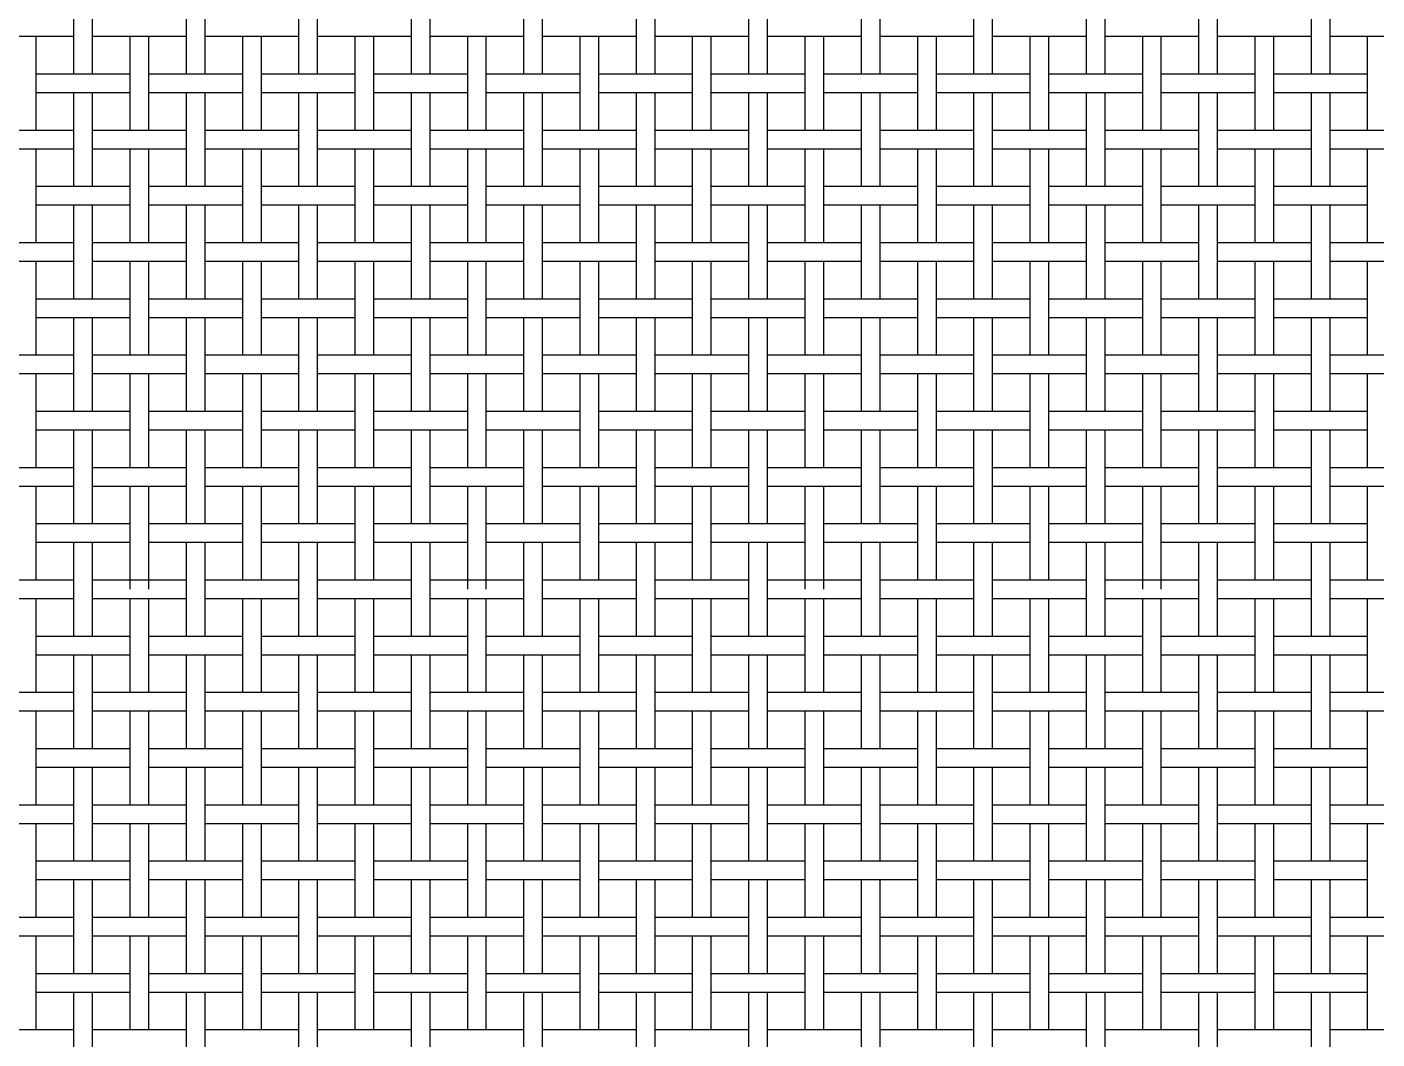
# Model space of a CAD drawing. Extents: x 1 to 102, y 0 to 65.
# Drawn here: x 45.9 to 56.06, y 32.54 to 40.16 of the extents above; entities that cross this region are included whole.
import ezdxf

# ---------------------------------------------------------------- set-up
doc = ezdxf.new("R2010")
doc.units = 0
doc.layers.get('0').update_dxf_attribs({"linetype": 'CONTINUOUS'})

msp = doc.modelspace()

# ---------------------------------------------------------------- linework, layer by layer
at = {"color": 7, "linetype": 'CONTINUOUS'}
for p, q in [((46.255, 39.809), (46.255, 40.516)), ((46.395, 39.809), (46.395, 40.516)), ((47.101, 39.809), (47.101, 40.516)), ((47.241, 39.809), (47.241, 40.516)), ((47.948, 39.809), (47.948, 40.516)), ((48.088, 39.809), (48.088, 40.516)), ((48.795, 39.809), (48.795, 40.516)), ((48.935, 39.809), (48.935, 40.516)), ((49.641, 39.809), (49.641, 40.516)), ((49.781, 39.809), (49.781, 40.516)), ((50.488, 39.809), (50.488, 40.516)), ((50.628, 39.809), (50.628, 40.516)), ((51.335, 39.809), (51.335, 40.516)), ((51.475, 39.809), (51.475, 40.516)), ((52.181, 39.809), (52.181, 40.516)), ((52.321, 39.809), (52.321, 40.516)), ((53.028, 39.809), (53.028, 40.516)), ((53.168, 39.809), (53.168, 40.516)), ((53.875, 39.809), (53.875, 40.516)), ((54.015, 39.809), (54.015, 40.516)), ((54.721, 39.809), (54.721, 40.516)), ((54.861, 39.809), (54.861, 40.516)), ((55.568, 39.809), (55.568, 40.516)), ((55.708, 39.809), (55.708, 40.516)), ((45.548, 40.093), (46.255, 40.093)), ((45.971, 39.386), (45.971, 40.093)), ((46.395, 40.093), (47.101, 40.093)), ((46.678, 39.386), (46.678, 40.093)), ((46.818, 39.386), (46.818, 40.093)), ((47.241, 40.093), (47.948, 40.093)), ((47.525, 39.386), (47.525, 40.093)), ((47.665, 39.386), (47.665, 40.093)), ((48.088, 40.093), (48.795, 40.093)), ((48.371, 39.386), (48.371, 40.093)), ((48.511, 39.386), (48.511, 40.093)), ((48.935, 40.093), (49.641, 40.093)), ((49.218, 39.386), (49.218, 40.093)), ((49.358, 39.386), (49.358, 40.093)), ((49.781, 40.093), (50.488, 40.093)), ((50.065, 39.386), (50.065, 40.093)), ((50.205, 39.386), (50.205, 40.093)), ((50.628, 40.093), (51.335, 40.093)), ((50.911, 39.386), (50.911, 40.093)), ((51.051, 39.386), (51.051, 40.093)), ((51.475, 40.093), (52.181, 40.093)), ((51.758, 39.386), (51.758, 40.093)), ((51.898, 39.386), (51.898, 40.093)), ((52.321, 40.093), (53.028, 40.093)), ((52.605, 39.386), (52.605, 40.093)), ((52.745, 39.386), (52.745, 40.093)), ((53.168, 40.093), (53.875, 40.093)), ((53.451, 39.386), (53.451, 40.093)), ((53.591, 39.386), (53.591, 40.093)), ((54.015, 40.093), (54.721, 40.093)), ((54.298, 39.386), (54.298, 40.093)), ((54.438, 39.386), (54.438, 40.093)), ((54.861, 40.093), (55.568, 40.093)), ((55.145, 39.386), (55.145, 40.093)), ((55.285, 39.386), (55.285, 40.093)), ((55.708, 40.093), (56.415, 40.093)), ((55.991, 39.386), (55.991, 40.093)), ((45.971, 39.809), (46.678, 39.809)), ((46.818, 39.809), (47.525, 39.809)), ((47.665, 39.809), (48.371, 39.809)), ((48.511, 39.809), (49.218, 39.809)), ((49.358, 39.809), (50.065, 39.809)), ((50.205, 39.809), (50.911, 39.809)), ((51.051, 39.809), (51.758, 39.809)), ((51.898, 39.809), (52.605, 39.809)), ((52.745, 39.809), (53.451, 39.809)), ((53.591, 39.809), (54.298, 39.809)), ((54.438, 39.809), (55.145, 39.809)), ((55.285, 39.809), (55.991, 39.809)), ((45.971, 39.669), (46.678, 39.669)), ((46.255, 38.963), (46.255, 39.669)), ((46.395, 38.963), (46.395, 39.669)), ((46.818, 39.669), (47.525, 39.669)), ((47.101, 38.963), (47.101, 39.669)), ((47.241, 38.963), (47.241, 39.669)), ((47.665, 39.669), (48.371, 39.669)), ((47.948, 38.963), (47.948, 39.669)), ((48.088, 38.963), (48.088, 39.669)), ((48.511, 39.669), (49.218, 39.669)), ((48.795, 38.963), (48.795, 39.669)), ((48.935, 38.963), (48.935, 39.669)), ((49.358, 39.669), (50.065, 39.669)), ((49.641, 38.963), (49.641, 39.669)), ((49.781, 38.963), (49.781, 39.669)), ((50.205, 39.669), (50.911, 39.669)), ((50.488, 38.963), (50.488, 39.669)), ((50.628, 38.963), (50.628, 39.669)), ((51.051, 39.669), (51.758, 39.669)), ((51.335, 38.963), (51.335, 39.669)), ((51.475, 38.963), (51.475, 39.669)), ((51.898, 39.669), (52.605, 39.669)), ((52.181, 38.963), (52.181, 39.669)), ((52.321, 38.963), (52.321, 39.669)), ((52.745, 39.669), (53.451, 39.669)), ((53.028, 38.963), (53.028, 39.669)), ((53.168, 38.963), (53.168, 39.669)), ((53.591, 39.669), (54.298, 39.669)), ((53.875, 38.963), (53.875, 39.669)), ((54.015, 38.963), (54.015, 39.669)), ((54.438, 39.669), (55.145, 39.669)), ((54.721, 38.963), (54.721, 39.669)), ((54.861, 38.963), (54.861, 39.669)), ((55.285, 39.669), (55.991, 39.669)), ((55.568, 38.963), (55.568, 39.669)), ((55.708, 38.963), (55.708, 39.669)), ((45.548, 39.386), (46.255, 39.386)), ((46.395, 39.386), (47.101, 39.386)), ((47.241, 39.386), (47.948, 39.386)), ((48.088, 39.386), (48.795, 39.386)), ((48.935, 39.386), (49.641, 39.386)), ((49.781, 39.386), (50.488, 39.386)), ((50.628, 39.386), (51.335, 39.386)), ((51.475, 39.386), (52.181, 39.386)), ((52.321, 39.386), (53.028, 39.386)), ((53.168, 39.386), (53.875, 39.386)), ((54.015, 39.386), (54.721, 39.386)), ((54.861, 39.386), (55.568, 39.386)), ((55.708, 39.386), (56.415, 39.386)), ((45.548, 39.246), (46.255, 39.246)), ((45.971, 38.539), (45.971, 39.246)), ((46.395, 39.246), (47.101, 39.246)), ((46.678, 38.539), (46.678, 39.246)), ((46.818, 38.539), (46.818, 39.246)), ((47.241, 39.246), (47.948, 39.246)), ((47.525, 38.539), (47.525, 39.246)), ((47.665, 38.539), (47.665, 39.246)), ((48.088, 39.246), (48.795, 39.246)), ((48.371, 38.539), (48.371, 39.246)), ((48.511, 38.539), (48.511, 39.246)), ((48.935, 39.246), (49.641, 39.246)), ((49.218, 38.539), (49.218, 39.246)), ((49.358, 38.539), (49.358, 39.246)), ((49.781, 39.246), (50.488, 39.246)), ((50.065, 38.539), (50.065, 39.246)), ((50.205, 38.539), (50.205, 39.246)), ((50.628, 39.246), (51.335, 39.246)), ((50.911, 38.539), (50.911, 39.246)), ((51.051, 38.539), (51.051, 39.246)), ((51.475, 39.246), (52.181, 39.246)), ((51.758, 38.539), (51.758, 39.246)), ((51.898, 38.539), (51.898, 39.246)), ((52.321, 39.246), (53.028, 39.246)), ((52.605, 38.539), (52.605, 39.246)), ((52.745, 38.539), (52.745, 39.246)), ((53.168, 39.246), (53.875, 39.246)), ((53.451, 38.539), (53.451, 39.246)), ((53.591, 38.539), (53.591, 39.246)), ((54.015, 39.246), (54.721, 39.246)), ((54.298, 38.539), (54.298, 39.246)), ((54.438, 38.539), (54.438, 39.246)), ((54.861, 39.246), (55.568, 39.246)), ((55.145, 38.539), (55.145, 39.246)), ((55.285, 38.539), (55.285, 39.246)), ((55.708, 39.246), (56.415, 39.246)), ((55.991, 38.539), (55.991, 39.246)), ((45.971, 38.963), (46.678, 38.963)), ((46.818, 38.963), (47.525, 38.963)), ((47.665, 38.963), (48.371, 38.963)), ((48.511, 38.963), (49.218, 38.963)), ((49.358, 38.963), (50.065, 38.963)), ((50.205, 38.963), (50.911, 38.963)), ((51.051, 38.963), (51.758, 38.963)), ((51.898, 38.963), (52.605, 38.963)), ((52.745, 38.963), (53.451, 38.963)), ((53.591, 38.963), (54.298, 38.963)), ((54.438, 38.963), (55.145, 38.963)), ((55.285, 38.963), (55.991, 38.963)), ((45.971, 38.823), (46.678, 38.823)), ((46.255, 38.116), (46.255, 38.823)), ((46.395, 38.116), (46.395, 38.823)), ((46.818, 38.823), (47.525, 38.823)), ((47.101, 38.116), (47.101, 38.823)), ((47.241, 38.116), (47.241, 38.823)), ((47.665, 38.823), (48.371, 38.823)), ((47.948, 38.116), (47.948, 38.823)), ((48.088, 38.116), (48.088, 38.823)), ((48.511, 38.823), (49.218, 38.823)), ((48.795, 38.116), (48.795, 38.823)), ((48.935, 38.116), (48.935, 38.823)), ((49.358, 38.823), (50.065, 38.823)), ((49.641, 38.116), (49.641, 38.823)), ((49.781, 38.116), (49.781, 38.823)), ((50.205, 38.823), (50.911, 38.823)), ((50.488, 38.116), (50.488, 38.823)), ((50.628, 38.116), (50.628, 38.823)), ((51.051, 38.823), (51.758, 38.823)), ((51.335, 38.116), (51.335, 38.823)), ((51.475, 38.116), (51.475, 38.823)), ((51.898, 38.823), (52.605, 38.823)), ((52.181, 38.116), (52.181, 38.823)), ((52.321, 38.116), (52.321, 38.823)), ((52.745, 38.823), (53.451, 38.823)), ((53.028, 38.116), (53.028, 38.823)), ((53.168, 38.116), (53.168, 38.823)), ((53.591, 38.823), (54.298, 38.823)), ((53.875, 38.116), (53.875, 38.823)), ((54.015, 38.116), (54.015, 38.823)), ((54.438, 38.823), (55.145, 38.823)), ((54.721, 38.116), (54.721, 38.823)), ((54.861, 38.116), (54.861, 38.823)), ((55.285, 38.823), (55.991, 38.823)), ((55.568, 38.116), (55.568, 38.823)), ((55.708, 38.116), (55.708, 38.823)), ((45.548, 38.539), (46.255, 38.539)), ((46.395, 38.539), (47.101, 38.539)), ((47.241, 38.539), (47.948, 38.539)), ((48.088, 38.539), (48.795, 38.539)), ((48.935, 38.539), (49.641, 38.539)), ((49.781, 38.539), (50.488, 38.539)), ((50.628, 38.539), (51.335, 38.539)), ((51.475, 38.539), (52.181, 38.539)), ((52.321, 38.539), (53.028, 38.539)), ((53.168, 38.539), (53.875, 38.539)), ((54.015, 38.539), (54.721, 38.539)), ((54.861, 38.539), (55.568, 38.539)), ((55.708, 38.539), (56.415, 38.539)), ((45.548, 38.399), (46.255, 38.399)), ((45.971, 37.693), (45.971, 38.399)), ((46.395, 38.399), (47.101, 38.399)), ((46.678, 37.693), (46.678, 38.399)), ((46.818, 37.693), (46.818, 38.399)), ((47.241, 38.399), (47.948, 38.399)), ((47.525, 37.693), (47.525, 38.399)), ((47.665, 37.693), (47.665, 38.399)), ((48.088, 38.399), (48.795, 38.399)), ((48.371, 37.693), (48.371, 38.399)), ((48.511, 37.693), (48.511, 38.399)), ((48.935, 38.399), (49.641, 38.399)), ((49.218, 37.693), (49.218, 38.399)), ((49.358, 37.693), (49.358, 38.399)), ((49.781, 38.399), (50.488, 38.399)), ((50.065, 37.693), (50.065, 38.399)), ((50.205, 37.693), (50.205, 38.399)), ((50.628, 38.399), (51.335, 38.399)), ((50.911, 37.693), (50.911, 38.399)), ((51.051, 37.693), (51.051, 38.399)), ((51.475, 38.399), (52.181, 38.399)), ((51.758, 37.693), (51.758, 38.399)), ((51.898, 37.693), (51.898, 38.399)), ((52.321, 38.399), (53.028, 38.399)), ((52.605, 37.693), (52.605, 38.399)), ((52.745, 37.693), (52.745, 38.399)), ((53.168, 38.399), (53.875, 38.399)), ((53.451, 37.693), (53.451, 38.399)), ((53.591, 37.693), (53.591, 38.399)), ((54.015, 38.399), (54.721, 38.399)), ((54.298, 37.693), (54.298, 38.399)), ((54.438, 37.693), (54.438, 38.399)), ((54.861, 38.399), (55.568, 38.399)), ((55.145, 37.693), (55.145, 38.399)), ((55.285, 37.693), (55.285, 38.399)), ((55.708, 38.399), (56.415, 38.399)), ((55.991, 37.693), (55.991, 38.399)), ((45.971, 38.116), (46.678, 38.116)), ((46.818, 38.116), (47.525, 38.116)), ((47.665, 38.116), (48.371, 38.116)), ((48.511, 38.116), (49.218, 38.116)), ((49.358, 38.116), (50.065, 38.116)), ((50.205, 38.116), (50.911, 38.116)), ((51.051, 38.116), (51.758, 38.116)), ((51.898, 38.116), (52.605, 38.116)), ((52.745, 38.116), (53.451, 38.116)), ((53.591, 38.116), (54.298, 38.116)), ((54.438, 38.116), (55.145, 38.116)), ((55.285, 38.116), (55.991, 38.116)), ((45.971, 37.976), (46.678, 37.976)), ((46.255, 37.269), (46.255, 37.976)), ((46.395, 37.269), (46.395, 37.976)), ((46.818, 37.976), (47.525, 37.976)), ((47.101, 37.269), (47.101, 37.976)), ((47.241, 37.269), (47.241, 37.976)), ((47.665, 37.976), (48.371, 37.976)), ((47.948, 37.269), (47.948, 37.976)), ((48.088, 37.269), (48.088, 37.976)), ((48.511, 37.976), (49.218, 37.976)), ((48.795, 37.269), (48.795, 37.976)), ((48.935, 37.269), (48.935, 37.976)), ((49.358, 37.976), (50.065, 37.976)), ((49.641, 37.269), (49.641, 37.976)), ((49.781, 37.269), (49.781, 37.976)), ((50.205, 37.976), (50.911, 37.976)), ((50.488, 37.269), (50.488, 37.976)), ((50.628, 37.269), (50.628, 37.976)), ((51.051, 37.976), (51.758, 37.976)), ((51.335, 37.269), (51.335, 37.976)), ((51.475, 37.269), (51.475, 37.976)), ((51.898, 37.976), (52.605, 37.976)), ((52.181, 37.269), (52.181, 37.976)), ((52.321, 37.269), (52.321, 37.976)), ((52.745, 37.976), (53.451, 37.976)), ((53.028, 37.269), (53.028, 37.976)), ((53.168, 37.269), (53.168, 37.976)), ((53.591, 37.976), (54.298, 37.976)), ((53.875, 37.269), (53.875, 37.976)), ((54.015, 37.269), (54.015, 37.976)), ((54.438, 37.976), (55.145, 37.976)), ((54.721, 37.269), (54.721, 37.976)), ((54.861, 37.269), (54.861, 37.976)), ((55.285, 37.976), (55.991, 37.976)), ((55.568, 37.269), (55.568, 37.976)), ((55.708, 37.269), (55.708, 37.976)), ((45.548, 37.693), (46.255, 37.693)), ((46.395, 37.693), (47.101, 37.693)), ((47.241, 37.693), (47.948, 37.693)), ((48.088, 37.693), (48.795, 37.693)), ((48.935, 37.693), (49.641, 37.693)), ((49.781, 37.693), (50.488, 37.693)), ((50.628, 37.693), (51.335, 37.693)), ((51.475, 37.693), (52.181, 37.693)), ((52.321, 37.693), (53.028, 37.693)), ((53.168, 37.693), (53.875, 37.693)), ((54.015, 37.693), (54.721, 37.693)), ((54.861, 37.693), (55.568, 37.693)), ((55.708, 37.693), (56.415, 37.693)), ((45.548, 37.553), (46.255, 37.553)), ((45.971, 36.846), (45.971, 37.553)), ((46.395, 37.553), (47.101, 37.553)), ((46.678, 36.846), (46.678, 37.553)), ((46.818, 36.846), (46.818, 37.553)), ((47.241, 37.553), (47.948, 37.553)), ((47.525, 36.846), (47.525, 37.553)), ((47.665, 36.846), (47.665, 37.553)), ((48.088, 37.553), (48.795, 37.553)), ((48.371, 36.846), (48.371, 37.553)), ((48.511, 36.846), (48.511, 37.553)), ((48.935, 37.553), (49.641, 37.553)), ((49.218, 36.846), (49.218, 37.553)), ((49.358, 36.846), (49.358, 37.553)), ((49.781, 37.553), (50.488, 37.553)), ((50.065, 36.846), (50.065, 37.553)), ((50.205, 36.846), (50.205, 37.553)), ((50.628, 37.553), (51.335, 37.553)), ((50.911, 36.846), (50.911, 37.553)), ((51.051, 36.846), (51.051, 37.553)), ((51.475, 37.553), (52.181, 37.553)), ((51.758, 36.846), (51.758, 37.553)), ((51.898, 36.846), (51.898, 37.553)), ((52.321, 37.553), (53.028, 37.553)), ((52.605, 36.846), (52.605, 37.553)), ((52.745, 36.846), (52.745, 37.553)), ((53.168, 37.553), (53.875, 37.553)), ((53.451, 36.846), (53.451, 37.553)), ((53.591, 36.846), (53.591, 37.553)), ((54.015, 37.553), (54.721, 37.553)), ((54.298, 36.846), (54.298, 37.553)), ((54.438, 36.846), (54.438, 37.553)), ((54.861, 37.553), (55.568, 37.553)), ((55.145, 36.846), (55.145, 37.553)), ((55.285, 36.846), (55.285, 37.553)), ((55.708, 37.553), (56.415, 37.553)), ((55.991, 36.846), (55.991, 37.553)), ((45.971, 37.269), (46.678, 37.269)), ((46.818, 37.269), (47.525, 37.269)), ((47.665, 37.269), (48.371, 37.269)), ((48.511, 37.269), (49.218, 37.269)), ((49.358, 37.269), (50.065, 37.269)), ((50.205, 37.269), (50.911, 37.269)), ((51.051, 37.269), (51.758, 37.269)), ((51.898, 37.269), (52.605, 37.269)), ((52.745, 37.269), (53.451, 37.269)), ((53.591, 37.269), (54.298, 37.269)), ((54.438, 37.269), (55.145, 37.269)), ((55.285, 37.269), (55.991, 37.269)), ((45.971, 37.129), (46.678, 37.129)), ((46.255, 36.423), (46.255, 37.129)), ((46.395, 36.423), (46.395, 37.129)), ((46.818, 37.129), (47.525, 37.129)), ((47.101, 36.423), (47.101, 37.129)), ((47.241, 36.423), (47.241, 37.129)), ((47.665, 37.129), (48.371, 37.129)), ((47.948, 36.423), (47.948, 37.129)), ((48.088, 36.423), (48.088, 37.129)), ((48.511, 37.129), (49.218, 37.129)), ((48.795, 36.423), (48.795, 37.129)), ((48.935, 36.423), (48.935, 37.129)), ((49.358, 37.129), (50.065, 37.129)), ((49.641, 36.423), (49.641, 37.129)), ((49.781, 36.423), (49.781, 37.129)), ((50.205, 37.129), (50.911, 37.129)), ((50.488, 36.423), (50.488, 37.129)), ((50.628, 36.423), (50.628, 37.129)), ((51.051, 37.129), (51.758, 37.129)), ((51.335, 36.423), (51.335, 37.129)), ((51.475, 36.423), (51.475, 37.129)), ((51.898, 37.129), (52.605, 37.129)), ((52.181, 36.423), (52.181, 37.129)), ((52.321, 36.423), (52.321, 37.129)), ((52.745, 37.129), (53.451, 37.129)), ((53.028, 36.423), (53.028, 37.129)), ((53.168, 36.423), (53.168, 37.129)), ((53.591, 37.129), (54.298, 37.129)), ((53.875, 36.423), (53.875, 37.129)), ((54.015, 36.423), (54.015, 37.129)), ((54.438, 37.129), (55.145, 37.129)), ((54.721, 36.423), (54.721, 37.129)), ((54.861, 36.423), (54.861, 37.129)), ((55.285, 37.129), (55.991, 37.129)), ((55.568, 36.423), (55.568, 37.129)), ((55.708, 36.423), (55.708, 37.129)), ((45.548, 36.846), (46.255, 36.846)), ((46.395, 36.846), (47.101, 36.846)), ((47.241, 36.846), (47.948, 36.846)), ((48.088, 36.846), (48.795, 36.846)), ((48.935, 36.846), (49.641, 36.846)), ((49.781, 36.846), (50.488, 36.846)), ((50.628, 36.846), (51.335, 36.846)), ((51.475, 36.846), (52.181, 36.846)), ((52.321, 36.846), (53.028, 36.846)), ((53.168, 36.846), (53.875, 36.846)), ((54.015, 36.846), (54.721, 36.846)), ((54.861, 36.846), (55.568, 36.846)), ((55.708, 36.846), (56.415, 36.846)), ((45.548, 36.706), (46.255, 36.706)), ((45.971, 35.999), (45.971, 36.706)), ((46.395, 36.706), (47.101, 36.706)), ((46.678, 35.929), (46.678, 36.706)), ((46.818, 35.929), (46.818, 36.706)), ((47.241, 36.706), (47.948, 36.706)), ((47.525, 35.999), (47.525, 36.706)), ((47.665, 35.999), (47.665, 36.706)), ((48.088, 36.706), (48.795, 36.706)), ((48.371, 35.999), (48.371, 36.706)), ((48.511, 35.999), (48.511, 36.706)), ((48.935, 36.706), (49.641, 36.706)), ((49.218, 35.929), (49.218, 36.706)), ((49.358, 35.929), (49.358, 36.706)), ((49.781, 36.706), (50.488, 36.706)), ((50.065, 35.999), (50.065, 36.706)), ((50.205, 35.999), (50.205, 36.706)), ((50.628, 36.706), (51.335, 36.706)), ((50.911, 35.999), (50.911, 36.706)), ((51.051, 35.999), (51.051, 36.706)), ((51.475, 36.706), (52.181, 36.706)), ((51.758, 35.929), (51.758, 36.706)), ((51.898, 35.929), (51.898, 36.706)), ((52.321, 36.706), (53.028, 36.706)), ((52.605, 35.999), (52.605, 36.706)), ((52.745, 35.999), (52.745, 36.706)), ((53.168, 36.706), (53.875, 36.706)), ((53.451, 35.999), (53.451, 36.706)), ((53.591, 35.999), (53.591, 36.706)), ((54.015, 36.706), (54.721, 36.706)), ((54.298, 35.929), (54.298, 36.706)), ((54.438, 35.929), (54.438, 36.706)), ((54.861, 36.706), (55.568, 36.706)), ((55.145, 35.999), (55.145, 36.706)), ((55.285, 35.999), (55.285, 36.706)), ((55.708, 36.706), (56.415, 36.706)), ((55.991, 35.999), (55.991, 36.706)), ((45.971, 36.423), (46.678, 36.423)), ((46.818, 36.423), (47.525, 36.423)), ((47.665, 36.423), (48.371, 36.423)), ((48.511, 36.423), (49.218, 36.423)), ((49.358, 36.423), (50.065, 36.423)), ((50.205, 36.423), (50.911, 36.423)), ((51.051, 36.423), (51.758, 36.423)), ((51.898, 36.423), (52.605, 36.423)), ((52.745, 36.423), (53.451, 36.423)), ((53.591, 36.423), (54.298, 36.423)), ((54.438, 36.423), (55.145, 36.423)), ((55.285, 36.423), (55.991, 36.423)), ((45.971, 36.283), (46.678, 36.283)), ((46.255, 35.576), (46.255, 36.283)), ((46.395, 35.576), (46.395, 36.283)), ((46.818, 36.283), (47.525, 36.283)), ((47.101, 35.576), (47.101, 36.283)), ((47.241, 35.576), (47.241, 36.283)), ((47.665, 36.283), (48.371, 36.283)), ((47.948, 35.576), (47.948, 36.283)), ((48.088, 35.576), (48.088, 36.283)), ((48.511, 36.283), (49.218, 36.283)), ((48.795, 35.576), (48.795, 36.283)), ((48.935, 35.576), (48.935, 36.283)), ((49.358, 36.283), (50.065, 36.283)), ((49.641, 35.576), (49.641, 36.283)), ((49.781, 35.576), (49.781, 36.283)), ((50.205, 36.283), (50.911, 36.283)), ((50.488, 35.576), (50.488, 36.283)), ((50.628, 35.576), (50.628, 36.283)), ((51.051, 36.283), (51.758, 36.283)), ((51.335, 35.576), (51.335, 36.283)), ((51.475, 35.576), (51.475, 36.283)), ((51.898, 36.283), (52.605, 36.283)), ((52.181, 35.576), (52.181, 36.283)), ((52.321, 35.576), (52.321, 36.283)), ((52.745, 36.283), (53.451, 36.283)), ((53.028, 35.576), (53.028, 36.283)), ((53.168, 35.576), (53.168, 36.283)), ((53.591, 36.283), (54.298, 36.283)), ((53.875, 35.576), (53.875, 36.283)), ((54.015, 35.576), (54.015, 36.283)), ((54.438, 36.283), (55.145, 36.283)), ((54.721, 35.576), (54.721, 36.283)), ((54.861, 35.576), (54.861, 36.283)), ((55.285, 36.283), (55.991, 36.283)), ((55.568, 35.576), (55.568, 36.283)), ((55.708, 35.576), (55.708, 36.283)), ((45.548, 35.999), (46.255, 35.999)), ((46.395, 35.999), (47.101, 35.999)), ((47.241, 35.999), (47.948, 35.999)), ((48.088, 35.999), (48.795, 35.999)), ((48.935, 35.999), (49.641, 35.999)), ((49.781, 35.999), (50.488, 35.999)), ((50.628, 35.999), (51.335, 35.999)), ((51.475, 35.999), (52.181, 35.999)), ((52.321, 35.999), (53.028, 35.999)), ((53.168, 35.999), (53.875, 35.999)), ((54.015, 35.999), (54.721, 35.999)), ((54.861, 35.999), (55.568, 35.999)), ((55.708, 35.999), (56.415, 35.999)), ((45.548, 35.859), (46.255, 35.859)), ((45.971, 35.153), (45.971, 35.859)), ((46.395, 35.859), (47.101, 35.859)), ((46.678, 35.153), (46.678, 35.859)), ((46.818, 35.153), (46.818, 35.859)), ((47.241, 35.859), (47.948, 35.859)), ((47.525, 35.153), (47.525, 35.859)), ((47.665, 35.153), (47.665, 35.859)), ((48.088, 35.859), (48.795, 35.859)), ((48.371, 35.153), (48.371, 35.859)), ((48.511, 35.153), (48.511, 35.859)), ((48.935, 35.859), (49.641, 35.859)), ((49.218, 35.153), (49.218, 35.859)), ((49.358, 35.153), (49.358, 35.859)), ((49.781, 35.859), (50.488, 35.859)), ((50.065, 35.153), (50.065, 35.859)), ((50.205, 35.153), (50.205, 35.859)), ((50.628, 35.859), (51.335, 35.859)), ((50.911, 35.153), (50.911, 35.859)), ((51.051, 35.153), (51.051, 35.859)), ((51.475, 35.859), (52.181, 35.859)), ((51.758, 35.153), (51.758, 35.859)), ((51.898, 35.153), (51.898, 35.859)), ((52.321, 35.859), (53.028, 35.859)), ((52.605, 35.153), (52.605, 35.859)), ((52.745, 35.153), (52.745, 35.859)), ((53.168, 35.859), (53.875, 35.859)), ((53.451, 35.153), (53.451, 35.859)), ((53.591, 35.153), (53.591, 35.859)), ((54.015, 35.859), (54.721, 35.859)), ((54.298, 35.153), (54.298, 35.859)), ((54.438, 35.153), (54.438, 35.859)), ((54.861, 35.859), (55.568, 35.859)), ((55.145, 35.153), (55.145, 35.859)), ((55.285, 35.153), (55.285, 35.859)), ((55.708, 35.859), (56.415, 35.859)), ((55.991, 35.153), (55.991, 35.859)), ((45.971, 35.576), (46.678, 35.576)), ((46.818, 35.576), (47.525, 35.576)), ((47.665, 35.576), (48.371, 35.576)), ((48.511, 35.576), (49.218, 35.576)), ((49.358, 35.576), (50.065, 35.576)), ((50.205, 35.576), (50.911, 35.576)), ((51.051, 35.576), (51.758, 35.576)), ((51.898, 35.576), (52.605, 35.576)), ((52.745, 35.576), (53.451, 35.576)), ((53.591, 35.576), (54.298, 35.576)), ((54.438, 35.576), (55.145, 35.576)), ((55.285, 35.576), (55.991, 35.576)), ((45.971, 35.436), (46.678, 35.436)), ((46.255, 34.729), (46.255, 35.436)), ((46.395, 34.729), (46.395, 35.436)), ((46.818, 35.436), (47.525, 35.436)), ((47.101, 34.729), (47.101, 35.436)), ((47.241, 34.729), (47.241, 35.436)), ((47.665, 35.436), (48.371, 35.436)), ((47.948, 34.729), (47.948, 35.436)), ((48.088, 34.729), (48.088, 35.436)), ((48.511, 35.436), (49.218, 35.436)), ((48.795, 34.729), (48.795, 35.436)), ((48.935, 34.729), (48.935, 35.436)), ((49.358, 35.436), (50.065, 35.436)), ((49.641, 34.729), (49.641, 35.436)), ((49.781, 34.729), (49.781, 35.436)), ((50.205, 35.436), (50.911, 35.436)), ((50.488, 34.729), (50.488, 35.436)), ((50.628, 34.729), (50.628, 35.436)), ((51.051, 35.436), (51.758, 35.436)), ((51.335, 34.729), (51.335, 35.436)), ((51.475, 34.729), (51.475, 35.436)), ((51.898, 35.436), (52.605, 35.436)), ((52.181, 34.729), (52.181, 35.436)), ((52.321, 34.729), (52.321, 35.436)), ((52.745, 35.436), (53.451, 35.436)), ((53.028, 34.729), (53.028, 35.436)), ((53.168, 34.729), (53.168, 35.436)), ((53.591, 35.436), (54.298, 35.436)), ((53.875, 34.729), (53.875, 35.436)), ((54.015, 34.729), (54.015, 35.436)), ((54.438, 35.436), (55.145, 35.436)), ((54.721, 34.729), (54.721, 35.436)), ((54.861, 34.729), (54.861, 35.436)), ((55.285, 35.436), (55.991, 35.436)), ((55.568, 34.729), (55.568, 35.436)), ((55.708, 34.729), (55.708, 35.436)), ((45.548, 35.153), (46.255, 35.153)), ((46.395, 35.153), (47.101, 35.153)), ((47.241, 35.153), (47.948, 35.153)), ((48.088, 35.153), (48.795, 35.153)), ((48.935, 35.153), (49.641, 35.153)), ((49.781, 35.153), (50.488, 35.153)), ((50.628, 35.153), (51.335, 35.153)), ((51.475, 35.153), (52.181, 35.153)), ((52.321, 35.153), (53.028, 35.153)), ((53.168, 35.153), (53.875, 35.153)), ((54.015, 35.153), (54.721, 35.153)), ((54.861, 35.153), (55.568, 35.153)), ((55.708, 35.153), (56.415, 35.153)), ((45.548, 35.013), (46.255, 35.013)), ((45.971, 34.306), (45.971, 35.013)), ((46.395, 35.013), (47.101, 35.013)), ((46.678, 34.306), (46.678, 35.013)), ((46.818, 34.306), (46.818, 35.013)), ((47.241, 35.013), (47.948, 35.013)), ((47.525, 34.306), (47.525, 35.013)), ((47.665, 34.306), (47.665, 35.013)), ((48.088, 35.013), (48.795, 35.013)), ((48.371, 34.306), (48.371, 35.013)), ((48.511, 34.306), (48.511, 35.013)), ((48.935, 35.013), (49.641, 35.013)), ((49.218, 34.306), (49.218, 35.013)), ((49.358, 34.306), (49.358, 35.013)), ((49.781, 35.013), (50.488, 35.013)), ((50.065, 34.306), (50.065, 35.013)), ((50.205, 34.306), (50.205, 35.013)), ((50.628, 35.013), (51.335, 35.013)), ((50.911, 34.306), (50.911, 35.013)), ((51.051, 34.306), (51.051, 35.013)), ((51.475, 35.013), (52.181, 35.013)), ((51.758, 34.306), (51.758, 35.013)), ((51.898, 34.306), (51.898, 35.013)), ((52.321, 35.013), (53.028, 35.013)), ((52.605, 34.306), (52.605, 35.013)), ((52.745, 34.306), (52.745, 35.013)), ((53.168, 35.013), (53.875, 35.013)), ((53.451, 34.306), (53.451, 35.013)), ((53.591, 34.306), (53.591, 35.013)), ((54.015, 35.013), (54.721, 35.013)), ((54.298, 34.306), (54.298, 35.013)), ((54.438, 34.306), (54.438, 35.013)), ((54.861, 35.013), (55.568, 35.013)), ((55.145, 34.306), (55.145, 35.013)), ((55.285, 34.306), (55.285, 35.013)), ((55.708, 35.013), (56.415, 35.013)), ((55.991, 34.306), (55.991, 35.013)), ((45.971, 34.729), (46.678, 34.729)), ((46.818, 34.729), (47.525, 34.729)), ((47.665, 34.729), (48.371, 34.729)), ((48.511, 34.729), (49.218, 34.729)), ((49.358, 34.729), (50.065, 34.729)), ((50.205, 34.729), (50.911, 34.729)), ((51.051, 34.729), (51.758, 34.729)), ((51.898, 34.729), (52.605, 34.729)), ((52.745, 34.729), (53.451, 34.729)), ((53.591, 34.729), (54.298, 34.729)), ((54.438, 34.729), (55.145, 34.729)), ((55.285, 34.729), (55.991, 34.729)), ((45.971, 34.589), (46.678, 34.589)), ((46.255, 33.883), (46.255, 34.589)), ((46.395, 33.883), (46.395, 34.589)), ((46.818, 34.589), (47.525, 34.589)), ((47.101, 33.883), (47.101, 34.589)), ((47.241, 33.883), (47.241, 34.589)), ((47.665, 34.589), (48.371, 34.589)), ((47.948, 33.883), (47.948, 34.589)), ((48.088, 33.883), (48.088, 34.589)), ((48.511, 34.589), (49.218, 34.589)), ((48.795, 33.883), (48.795, 34.589)), ((48.935, 33.883), (48.935, 34.589)), ((49.358, 34.589), (50.065, 34.589)), ((49.641, 33.883), (49.641, 34.589)), ((49.781, 33.883), (49.781, 34.589)), ((50.205, 34.589), (50.911, 34.589)), ((50.488, 33.883), (50.488, 34.589)), ((50.628, 33.883), (50.628, 34.589)), ((51.051, 34.589), (51.758, 34.589)), ((51.335, 33.883), (51.335, 34.589)), ((51.475, 33.883), (51.475, 34.589)), ((51.898, 34.589), (52.605, 34.589)), ((52.181, 33.883), (52.181, 34.589)), ((52.321, 33.883), (52.321, 34.589)), ((52.745, 34.589), (53.451, 34.589)), ((53.028, 33.883), (53.028, 34.589)), ((53.168, 33.883), (53.168, 34.589)), ((53.591, 34.589), (54.298, 34.589)), ((53.875, 33.883), (53.875, 34.589)), ((54.015, 33.883), (54.015, 34.589)), ((54.438, 34.589), (55.145, 34.589)), ((54.721, 33.883), (54.721, 34.589)), ((54.861, 33.883), (54.861, 34.589)), ((55.285, 34.589), (55.991, 34.589)), ((55.568, 33.883), (55.568, 34.589)), ((55.708, 33.883), (55.708, 34.589)), ((45.548, 34.306), (46.255, 34.306)), ((46.395, 34.306), (47.101, 34.306)), ((47.241, 34.306), (47.948, 34.306)), ((48.088, 34.306), (48.795, 34.306)), ((48.935, 34.306), (49.641, 34.306)), ((49.781, 34.306), (50.488, 34.306)), ((50.628, 34.306), (51.335, 34.306)), ((51.475, 34.306), (52.181, 34.306)), ((52.321, 34.306), (53.028, 34.306)), ((53.168, 34.306), (53.875, 34.306)), ((54.015, 34.306), (54.721, 34.306)), ((54.861, 34.306), (55.568, 34.306)), ((55.708, 34.306), (56.415, 34.306)), ((45.548, 34.166), (46.255, 34.166)), ((45.971, 33.459), (45.971, 34.166)), ((46.395, 34.166), (47.101, 34.166)), ((46.678, 33.459), (46.678, 34.166)), ((46.818, 33.459), (46.818, 34.166)), ((47.241, 34.166), (47.948, 34.166)), ((47.525, 33.459), (47.525, 34.166)), ((47.665, 33.459), (47.665, 34.166)), ((48.088, 34.166), (48.795, 34.166)), ((48.371, 33.459), (48.371, 34.166)), ((48.511, 33.459), (48.511, 34.166)), ((48.935, 34.166), (49.641, 34.166)), ((49.218, 33.459), (49.218, 34.166)), ((49.358, 33.459), (49.358, 34.166)), ((49.781, 34.166), (50.488, 34.166)), ((50.065, 33.459), (50.065, 34.166)), ((50.205, 33.459), (50.205, 34.166)), ((50.628, 34.166), (51.335, 34.166)), ((50.911, 33.459), (50.911, 34.166)), ((51.051, 33.459), (51.051, 34.166)), ((51.475, 34.166), (52.181, 34.166)), ((51.758, 33.459), (51.758, 34.166)), ((51.898, 33.459), (51.898, 34.166)), ((52.321, 34.166), (53.028, 34.166)), ((52.605, 33.459), (52.605, 34.166)), ((52.745, 33.459), (52.745, 34.166)), ((53.168, 34.166), (53.875, 34.166)), ((53.451, 33.459), (53.451, 34.166)), ((53.591, 33.459), (53.591, 34.166)), ((54.015, 34.166), (54.721, 34.166)), ((54.298, 33.459), (54.298, 34.166)), ((54.438, 33.459), (54.438, 34.166)), ((54.861, 34.166), (55.568, 34.166)), ((55.145, 33.459), (55.145, 34.166)), ((55.285, 33.459), (55.285, 34.166)), ((55.708, 34.166), (56.415, 34.166)), ((55.991, 33.459), (55.991, 34.166)), ((45.971, 33.883), (46.678, 33.883)), ((46.818, 33.883), (47.525, 33.883)), ((47.665, 33.883), (48.371, 33.883)), ((48.511, 33.883), (49.218, 33.883)), ((49.358, 33.883), (50.065, 33.883)), ((50.205, 33.883), (50.911, 33.883)), ((51.051, 33.883), (51.758, 33.883)), ((51.898, 33.883), (52.605, 33.883)), ((52.745, 33.883), (53.451, 33.883)), ((53.591, 33.883), (54.298, 33.883)), ((54.438, 33.883), (55.145, 33.883)), ((55.285, 33.883), (55.991, 33.883)), ((45.971, 33.743), (46.678, 33.743)), ((46.255, 33.036), (46.255, 33.743)), ((46.395, 33.036), (46.395, 33.743)), ((46.818, 33.743), (47.525, 33.743)), ((47.101, 33.036), (47.101, 33.743)), ((47.241, 33.036), (47.241, 33.743)), ((47.665, 33.743), (48.371, 33.743)), ((47.948, 33.036), (47.948, 33.743)), ((48.088, 33.036), (48.088, 33.743)), ((48.511, 33.743), (49.218, 33.743)), ((48.795, 33.036), (48.795, 33.743)), ((48.935, 33.036), (48.935, 33.743)), ((49.358, 33.743), (50.065, 33.743)), ((49.641, 33.036), (49.641, 33.743)), ((49.781, 33.036), (49.781, 33.743)), ((50.205, 33.743), (50.911, 33.743)), ((50.488, 33.036), (50.488, 33.743)), ((50.628, 33.036), (50.628, 33.743)), ((51.051, 33.743), (51.758, 33.743)), ((51.335, 33.036), (51.335, 33.743)), ((51.475, 33.036), (51.475, 33.743)), ((51.898, 33.743), (52.605, 33.743)), ((52.181, 33.036), (52.181, 33.743)), ((52.321, 33.036), (52.321, 33.743)), ((52.745, 33.743), (53.451, 33.743)), ((53.028, 33.036), (53.028, 33.743)), ((53.168, 33.036), (53.168, 33.743)), ((53.591, 33.743), (54.298, 33.743)), ((53.875, 33.036), (53.875, 33.743)), ((54.015, 33.036), (54.015, 33.743)), ((54.438, 33.743), (55.145, 33.743)), ((54.721, 33.036), (54.721, 33.743)), ((54.861, 33.036), (54.861, 33.743)), ((55.285, 33.743), (55.991, 33.743)), ((55.568, 33.036), (55.568, 33.743)), ((55.708, 33.036), (55.708, 33.743)), ((45.548, 33.459), (46.255, 33.459)), ((46.395, 33.459), (47.101, 33.459)), ((47.241, 33.459), (47.948, 33.459)), ((48.088, 33.459), (48.795, 33.459)), ((48.935, 33.459), (49.641, 33.459)), ((49.781, 33.459), (50.488, 33.459)), ((50.628, 33.459), (51.335, 33.459)), ((51.475, 33.459), (52.181, 33.459)), ((52.321, 33.459), (53.028, 33.459)), ((53.168, 33.459), (53.875, 33.459)), ((54.015, 33.459), (54.721, 33.459)), ((54.861, 33.459), (55.568, 33.459)), ((55.708, 33.459), (56.415, 33.459)), ((45.548, 33.319), (46.255, 33.319)), ((45.971, 32.613), (45.971, 33.319)), ((46.395, 33.319), (47.101, 33.319)), ((46.678, 32.613), (46.678, 33.319)), ((46.818, 32.613), (46.818, 33.319)), ((47.241, 33.319), (47.948, 33.319)), ((47.525, 32.613), (47.525, 33.319)), ((47.665, 32.613), (47.665, 33.319)), ((48.088, 33.319), (48.795, 33.319)), ((48.371, 32.613), (48.371, 33.319)), ((48.511, 32.613), (48.511, 33.319)), ((48.935, 33.319), (49.641, 33.319)), ((49.218, 32.613), (49.218, 33.319)), ((49.358, 32.613), (49.358, 33.319)), ((49.781, 33.319), (50.488, 33.319)), ((50.065, 32.613), (50.065, 33.319)), ((50.205, 32.613), (50.205, 33.319)), ((50.628, 33.319), (51.335, 33.319)), ((50.911, 32.613), (50.911, 33.319)), ((51.051, 32.613), (51.051, 33.319)), ((51.475, 33.319), (52.181, 33.319)), ((51.758, 32.613), (51.758, 33.319)), ((51.898, 32.613), (51.898, 33.319)), ((52.321, 33.319), (53.028, 33.319)), ((52.605, 32.613), (52.605, 33.319)), ((52.745, 32.613), (52.745, 33.319)), ((53.168, 33.319), (53.875, 33.319)), ((53.451, 32.613), (53.451, 33.319)), ((53.591, 32.613), (53.591, 33.319)), ((54.015, 33.319), (54.721, 33.319)), ((54.298, 32.613), (54.298, 33.319)), ((54.438, 32.613), (54.438, 33.319)), ((54.861, 33.319), (55.568, 33.319)), ((55.145, 32.613), (55.145, 33.319)), ((55.285, 32.613), (55.285, 33.319)), ((55.708, 33.319), (56.415, 33.319)), ((55.991, 32.613), (55.991, 33.319)), ((45.971, 33.036), (46.678, 33.036)), ((46.818, 33.036), (47.525, 33.036)), ((47.665, 33.036), (48.371, 33.036)), ((48.511, 33.036), (49.218, 33.036)), ((49.358, 33.036), (50.065, 33.036)), ((50.205, 33.036), (50.911, 33.036)), ((51.051, 33.036), (51.758, 33.036)), ((51.898, 33.036), (52.605, 33.036)), ((52.745, 33.036), (53.451, 33.036)), ((53.591, 33.036), (54.298, 33.036)), ((54.438, 33.036), (55.145, 33.036)), ((55.285, 33.036), (55.991, 33.036)), ((45.971, 32.896), (46.678, 32.896)), ((46.255, 32.189), (46.255, 32.896)), ((46.395, 32.189), (46.395, 32.896)), ((46.818, 32.896), (47.525, 32.896)), ((47.101, 32.189), (47.101, 32.896)), ((47.241, 32.189), (47.241, 32.896)), ((47.665, 32.896), (48.371, 32.896)), ((47.948, 32.189), (47.948, 32.896)), ((48.088, 32.189), (48.088, 32.896)), ((48.511, 32.896), (49.218, 32.896)), ((48.795, 32.189), (48.795, 32.896)), ((48.935, 32.189), (48.935, 32.896)), ((49.358, 32.896), (50.065, 32.896)), ((49.641, 32.189), (49.641, 32.896)), ((49.781, 32.189), (49.781, 32.896)), ((50.205, 32.896), (50.911, 32.896)), ((50.488, 32.189), (50.488, 32.896)), ((50.628, 32.189), (50.628, 32.896)), ((51.051, 32.896), (51.758, 32.896)), ((51.335, 32.189), (51.335, 32.896)), ((51.475, 32.189), (51.475, 32.896)), ((51.898, 32.896), (52.605, 32.896)), ((52.181, 32.189), (52.181, 32.896)), ((52.321, 32.189), (52.321, 32.896)), ((52.745, 32.896), (53.451, 32.896)), ((53.028, 32.189), (53.028, 32.896)), ((53.168, 32.189), (53.168, 32.896)), ((53.591, 32.896), (54.298, 32.896)), ((53.875, 32.189), (53.875, 32.896)), ((54.015, 32.189), (54.015, 32.896)), ((54.438, 32.896), (55.145, 32.896)), ((54.721, 32.189), (54.721, 32.896)), ((54.861, 32.189), (54.861, 32.896)), ((55.285, 32.896), (55.991, 32.896)), ((55.568, 32.189), (55.568, 32.896)), ((55.708, 32.189), (55.708, 32.896)), ((45.548, 32.613), (46.255, 32.613)), ((46.395, 32.613), (47.101, 32.613)), ((47.241, 32.613), (47.948, 32.613)), ((48.088, 32.613), (48.795, 32.613)), ((48.935, 32.613), (49.641, 32.613)), ((49.781, 32.613), (50.488, 32.613)), ((50.628, 32.613), (51.335, 32.613)), ((51.475, 32.613), (52.181, 32.613)), ((52.321, 32.613), (53.028, 32.613)), ((53.168, 32.613), (53.875, 32.613)), ((54.015, 32.613), (54.721, 32.613)), ((54.861, 32.613), (55.568, 32.613)), ((55.708, 32.613), (56.415, 32.613))]:
    msp.add_line(p, q, dxfattribs=at)

doc.saveas('drawing.dxf')
